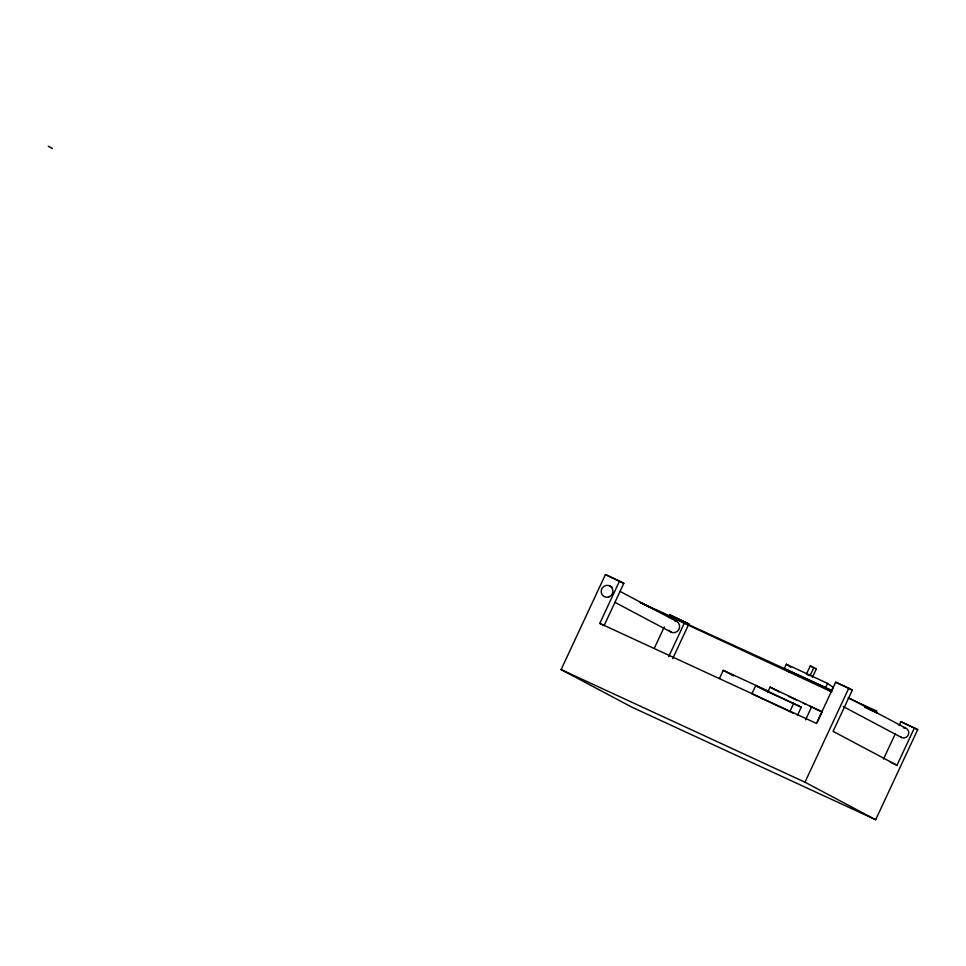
<?xml version="1.0" encoding="UTF-8"?>
<svg xmlns="http://www.w3.org/2000/svg" width="966" height="966" viewBox="0 0 966 966"><rect width="100%" height="100%" fill="white"/><g stroke="black" fill="none" stroke-linecap="round" stroke-linejoin="round"><path stroke-width="1.45" d="M899.092 725.647L900.964 721.638L917.7 729.584L875.667 819.723L631.8 707.124L561.101 669.595L605.428 574.541L623.819 583.331L604.076 625.666L599.777 623.384L619.52 581.049M654.296 648.295L664.27 626.922M668.629 617.564L669.873 614.883L688.891 623.939L672.686 658.691M668.738 656.59L684.93 621.838M719.453 678.518L723.268 670.332L768.175 691.064M797.457 715.359L801.273 707.16L755.726 685.606L751.91 693.805L793.702 713.367M767.584 692.477L770.083 687.128L822.102 711.857L817.115 722.568M789.959 711.374L793.774 703.176M805.584 719.791L811.826 706.4M914.44 727.857L896.991 765.277L833.09 731.359L852.326 690.11L848.788 688.239L835.699 682.189L816.475 723.437L599.777 623.384M875.667 819.723L804.968 782.194L848.788 688.239M883.516 759.059L895.349 733.665M784.295 668.569L786.372 664.222L827.584 683.409L833.187 687.333L831.098 691.68L825.495 687.744L784.295 668.569L789.886 672.493M810.293 665.948L806.393 674.099L809.979 675.753L813.891 667.603L810.293 665.948L816.294 669.136L812.382 677.287M825.495 687.744L827.584 683.409M832.052 690.485L640.325 602.482L649.019 606.914M848.16 697.959L876.899 711.157L875.727 710.529M623.819 583.331L605.428 574.541M852.326 690.11L835.699 682.189M688.891 623.939L669.873 614.883M904.224 723.365L917.7 729.584M641.496 603.11L644.225 604.366M788.437 696.317L796.515 700.048M803.253 703.151L805.946 704.395M809.979 706.267L822.102 711.857M763.225 689.591L801.273 707.16M890.254 762.162L896.991 765.277M561.101 669.595L804.968 782.194M645.336 605.151L831.895 691.994M864.57 707.209L877.78 713.415L876.826 712.908M48.3 146.277L52.418 148.462M900.964 721.638L903.138 722.785M848.86 697.947L905.963 728.255M843.209 706.532L901.628 737.541M609.582 585.843L612.202 587.231M620.051 591.397L676.321 621.271M614.956 602.325L671.225 632.199M770.083 687.128L779.067 691.898M755.726 685.606L761.981 688.927M723.268 670.332L733.677 675.85M813.891 667.603L816.294 669.136M786.372 664.222L790.852 667.373M674.86 620.824A6.025 5.82 -62 0 1 678.675 629.856A6.025 5.82 -62 0 1 668.919 630.243M903.427 727.845A5.12 4.951 -62 0 1 908.535 734.353A5.12 4.951 -62 0 1 900.541 736.853M608.966 596.891A6.025 5.82 -62 0 0 610.862 586.652A6.025 5.82 -62 0 0 601.275 590.359A6.025 5.82 -62 0 0 608.966 596.891"/></g></svg>
